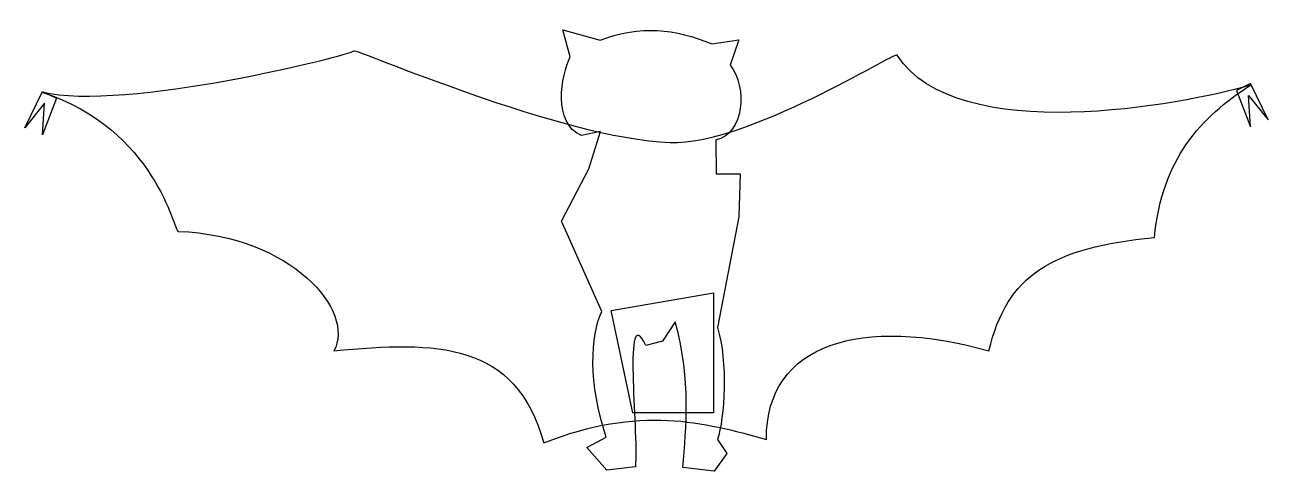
# Model space of a CAD drawing. Header units: centimetres. Extents: x -8.4 to 8.4, y -3 to 3.
import ezdxf

# ---------------------------------------------------------------- set-up
doc = ezdxf.new("R2010")
doc.units = ezdxf.units.CM
doc.header["$MEASUREMENT"] = 0
doc.layers.add('Layer 1', color=7, linetype='Continuous')

msp = doc.modelspace()

# ---------------------------------------------------------------- linework, layer by layer
at = {"layer": 'Layer 1'}
for points, knots in [([(-0.60063, -0.82074), (-0.75776, -1.14349), (-0.78046, -1.79526), (-0.54185, -2.51376), (-0.54185, -2.51376), (-0.54185, -2.51376), (-0.80231, -2.65176), (-0.80231, -2.65176), (-0.80231, -2.65176), (-0.80231, -2.65176), (-0.53444, -2.95723), (-0.53444, -2.95723), (-0.53444, -2.95723), (-0.53444, -2.95723), (-0.14909, -2.912), (-0.14909, -2.912), (-0.14909, -2.912), (-0.10652, -2.41697), (-0.32485, -0.63759), (-0.00693, -1.28017), (-0.00693, -1.28017), (-0.00693, -1.28017), (0.21569, -1.21934), (0.21569, -1.21934), (0.21569, -1.21934), (0.21569, -1.21934), (0.38754, -0.95908), (0.38754, -0.95908), (0.38754, -0.95908), (0.60449, -1.77949), (0.53123, -2.36524), (0.49031, -2.9229), (0.49031, -2.9229), (0.49031, -2.9229), (0.90788, -2.97079), (0.90788, -2.97079), (0.90788, -2.97079), (0.90788, -2.97079), (1.07894, -2.73437), (1.07894, -2.73437), (1.07894, -2.73437), (1.07894, -2.73437), (0.95291, -2.54269), (0.95291, -2.54269), (0.95291, -2.54269), (1.05186, -2.26219), (1.09741, -1.49078), (0.95417, -1.03576), (0.95417, -1.03576), (0.95417, -1.03576), (1.24157, 0.45149), (1.24157, 0.45149), (1.24157, 0.45149), (1.24157, 0.45149), (1.2607, 1.03046), (1.2607, 1.03046), (1.2607, 1.03046), (1.2607, 1.03046), (0.93863, 1.03087), (0.93863, 1.03087), (0.93863, 1.03087), (0.93863, 1.03087), (0.93423, 1.48876), (0.93423, 1.48876), (0.93423, 1.48876), (1.31407, 1.56847), (1.3629, 2.20044), (1.12375, 2.49422), (1.12375, 2.49422), (1.12375, 2.49422), (1.241, 2.83811), (1.241, 2.83811), (1.241, 2.83811), (1.241, 2.83811), (0.87735, 2.78194), (0.87735, 2.78194), (0.87735, 2.78194), (0.38871, 2.98707), (-0.08693, 3.0379), (-0.62114, 2.83145), (-0.62114, 2.83145), (-0.62114, 2.83145), (-1.12393, 2.9708), (-1.12393, 2.9708), (-1.12393, 2.9708), (-1.12393, 2.9708), (-1.02568, 2.60615), (-1.02568, 2.60615), (-1.02568, 2.60615), (-1.14893, 2.35778), (-1.26417, 1.71483), (-0.87448, 1.54782), (-0.87448, 1.54782), (-0.87448, 1.54782), (-0.61758, 1.60393), (-0.61758, 1.60393), (-0.61758, 1.60393), (-0.61758, 1.60393), (-0.77549, 1.09773), (-0.77549, 1.09773), (-0.77549, 1.09773), (-0.77549, 1.09773), (-1.14289, 0.39389), (-1.14289, 0.39389), (-1.14289, 0.39389), (-1.14289, 0.39389), (-0.60062, -0.82074), (-0.60062, -0.82074), (-0.60062, -0.82074), (-0.60062, -0.82074), (-0.60062, -0.82074), (-0.60062, -0.82074), (-0.60062, -0.82074), (-0.60062, -0.82074), (-0.60063, -0.82074), (-0.60063, -0.82074)], [0, 0, 0, 0, 0.03333333, 0.03333333, 0.03333333, 0.03333333, 0.06666667, 0.06666667, 0.06666667, 0.06666667, 0.1, 0.1, 0.1, 0.1, 0.13333333, 0.13333333, 0.13333333, 0.13333333, 0.16666667, 0.16666667, 0.16666667, 0.16666667, 0.2, 0.2, 0.2, 0.2, 0.23333333, 0.23333333, 0.23333333, 0.23333333, 0.26666667, 0.26666667, 0.26666667, 0.26666667, 0.3, 0.3, 0.3, 0.3, 0.33333333, 0.33333333, 0.33333333, 0.33333333, 0.36666667, 0.36666667, 0.36666667, 0.36666667, 0.4, 0.4, 0.4, 0.4, 0.43333333, 0.43333333, 0.43333333, 0.43333333, 0.46666667, 0.46666667, 0.46666667, 0.46666667, 0.5, 0.5, 0.5, 0.5, 0.53333333, 0.53333333, 0.53333333, 0.53333333, 0.56666667, 0.56666667, 0.56666667, 0.56666667, 0.6, 0.6, 0.6, 0.6, 0.63333333, 0.63333333, 0.63333333, 0.63333333, 0.66666667, 0.66666667, 0.66666667, 0.66666667, 0.7, 0.7, 0.7, 0.7, 0.73333333, 0.73333333, 0.73333333, 0.73333333, 0.76666667, 0.76666667, 0.76666667, 0.76666667, 0.8, 0.8, 0.8, 0.8, 0.83333333, 0.83333333, 0.83333333, 0.83333333, 0.86666667, 0.86666667, 0.86666667, 0.86666667, 0.9, 0.9, 0.9, 0.9, 0.93333333, 0.93333333, 0.93333333, 0.93333333, 1, 1, 1, 1]), ([(8.12271, 2.24694), (8.12271, 2.24694), (8.36084, 1.75746), (8.36084, 1.75746), (8.36084, 1.75746), (8.36084, 1.75746), (8.09626, 2.08819), (8.09626, 2.08819), (8.09626, 2.08819), (8.09626, 2.08819), (8.12272, 1.66486), (8.12272, 1.66486), (8.12272, 1.66486), (8.12272, 1.66486), (7.93751, 2.15434), (7.93751, 2.15434), (7.93751, 2.15434), (7.93751, 2.15434), (8.12272, 2.24694), (8.12272, 2.24694), (8.12272, 2.24694), (8.12272, 2.24694), (8.12271, 2.24694), (8.12271, 2.24694)], [0, 0, 0, 0, 0.14285714, 0.14285714, 0.14285714, 0.14285714, 0.28571429, 0.28571429, 0.28571429, 0.28571429, 0.42857143, 0.42857143, 0.42857143, 0.42857143, 0.57142857, 0.57142857, 0.57142857, 0.57142857, 0.71428571, 0.71428571, 0.71428571, 0.71428571, 1, 1, 1, 1]), ([(-8.12271, 2.14111), (-8.12271, 2.14111), (-8.36083, 1.65163), (-8.36083, 1.65163), (-8.36083, 1.65163), (-8.36083, 1.65163), (-8.09625, 1.98236), (-8.09625, 1.98236), (-8.09625, 1.98236), (-8.09625, 1.98236), (-8.12271, 1.55903), (-8.12271, 1.55903), (-8.12271, 1.55903), (-8.12271, 1.55903), (-7.9375, 2.04851), (-7.9375, 2.04851), (-7.9375, 2.04851), (-7.9375, 2.04851), (-8.12271, 2.14111), (-8.12271, 2.14111)], [0, 0, 0, 0, 0.16666667, 0.16666667, 0.16666667, 0.16666667, 0.33333333, 0.33333333, 0.33333333, 0.33333333, 0.5, 0.5, 0.5, 0.5, 0.66666667, 0.66666667, 0.66666667, 0.66666667, 1, 1, 1, 1]), ([(-0.47625, -0.80899), (-0.47625, -0.80899), (-0.18521, -2.18482), (-0.18521, -2.18482), (-0.18521, -2.18482), (-0.18521, -2.18482), (0.89958, -2.18482), (0.89958, -2.18482), (0.89958, -2.18482), (0.89958, -2.18482), (0.89958, -0.57086), (0.89958, -0.57086), (0.89958, -0.57086), (0.89958, -0.57086), (-0.47625, -0.80899), (-0.47625, -0.80899)], [0, 0, 0, 0, 0.2, 0.2, 0.2, 0.2, 0.4, 0.4, 0.4, 0.4, 0.6, 0.6, 0.6, 0.6, 1, 1, 1, 1])]:
    msp.add_open_spline(points, degree=3, knots=knots, dxfattribs=at)
at = {"layer": 'Layer 1', "lineweight": 25}
msp.add_open_spline([(-8.13121, 2.12991), (-7.02517, 1.86375), (-3.97862, 2.62509), (-3.9362, 2.68508), (-3.9362, 2.68508), (-3.91014, 2.72194), (-1.13674, 1.50112), (0.31744, 1.44985), (0.31744, 1.44985), (1.35491, 1.41328), (3.34039, 2.67638), (3.37046, 2.62966), (3.37046, 2.62966), (4.17218, 1.38384), (7.21451, 1.96129), (8.12239, 2.22526), (8.12239, 2.22526), (7.4493, 1.7836), (6.93997, 1.24521), (6.83066, 0.17511), (6.83066, 0.17511), (5.45825, 0.0429), (4.84152, -0.33091), (4.60648, -1.35058), (4.60648, -1.35058), (2.90375, -0.87701), (1.60721, -1.23924), (1.6124, -2.54253), (1.6124, -2.54253), (0.7632, -2.30957), (-0.08707, -2.07841), (-1.38168, -2.59021), (-1.38168, -2.59021), (-1.76436, -1.22007), (-2.81221, -1.21995), (-4.20467, -1.35059), (-4.20467, -1.35059), (-3.91122, -0.82042), (-4.76921, 0.20156), (-6.29801, 0.25732), (-6.29801, 0.25732), (-6.35654, 0.25945), (-6.59357, 1.63074), (-8.1312, 2.1299), (-8.1312, 2.1299), (-8.1312, 2.1299), (-8.13121, 2.12991), (-8.13121, 2.12991)], degree=3, knots=[0, 0, 0, 0, 0.07692308, 0.07692308, 0.07692308, 0.07692308, 0.15384615, 0.15384615, 0.15384615, 0.15384615, 0.23076923, 0.23076923, 0.23076923, 0.23076923, 0.30769231, 0.30769231, 0.30769231, 0.30769231, 0.38461538, 0.38461538, 0.38461538, 0.38461538, 0.46153846, 0.46153846, 0.46153846, 0.46153846, 0.53846154, 0.53846154, 0.53846154, 0.53846154, 0.61538462, 0.61538462, 0.61538462, 0.61538462, 0.69230769, 0.69230769, 0.69230769, 0.69230769, 0.76923077, 0.76923077, 0.76923077, 0.76923077, 0.84615385, 0.84615385, 0.84615385, 0.84615385, 1, 1, 1, 1], dxfattribs=at)

doc.saveas('drawing.dxf')
